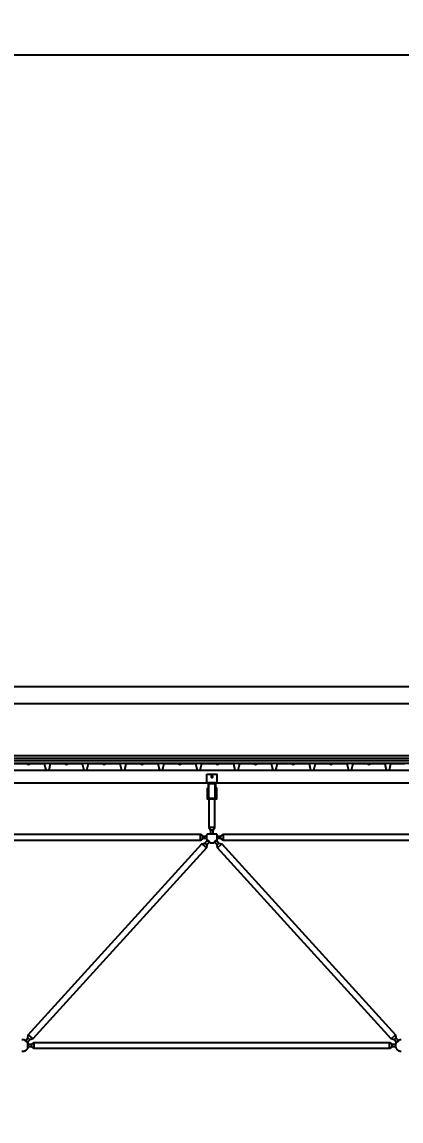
# Model space of a CAD drawing. Header units: centimetres. Extents: x 26569 to 160723, y -3143 to 14565.
# Drawn here: x 34626.4 to 34776.7, y 6232.1 to 6667.7 of the extents above; entities that cross this region are included whole.
import ezdxf

# ---------------------------------------------------------------- set-up
doc = ezdxf.new("R2010")
doc.units = ezdxf.units.CM
doc.header["$LTSCALE"] = 100
for name, color, linetype in [('A-ANNO-DIMS', 187, 'Continuous'), ('A-ELEV-02', 253, 'Continuous'), ('A-ELEV-04', 250, 'Continuous'), ('A-WALL-INSL', 249, 'Continuous'), ('A-WALL-SNWPNL', 200, 'Continuous'), ('S-STEL', 3, 'Continuous')]:
    doc.layers.add(name, color=color, linetype=linetype)
doc.styles.add('Fields_100', font='act_simplex.shx', dxfattribs={"width": 0.8, "height": 20})
doc.linetypes.add('BATTING', pattern='A,0.00254,-2.54,[134,ltypeshp.shx,S=2.54,R=0,X=-2.54,Y=0],-5.08,[134,ltypeshp.shx,S=2.54,R=180,X=2.54,Y=0],-2.54', length=10.16254)
doc.dimstyles.new('FIELDS_100', dxfattribs={"dimscale": 0, "dimtxt": 20, "dimasz": 5, "dimexe": 5, "dimexo": 5, "dimgap": 5, "dimtad": 0, "dimdec": 0, "dimzin": 0, "dimdsep": 46, "dimtxsty": 'Fields_100', "dimblk": 'DOT', "dimcen": 0.09, "dimclrt": 50, "dimadec": 0, "dimazin": 0, "dimtfac": 1, "dimtdec": 0, "dimtix": 1, "dimtofl": 0, "dimtmove": 1, "dimatfit": 3, "dimfxl": 5, "dimfxlon": 1, "dimtolj": 1, "dimtzin": 0, "dimarcsym": 0})

# ---------------------------------------------------------------- blocks, each defined once
blk = doc.blocks.new('_Dot')
at = {"color": 0, "linetype": 'ByBlock', "lineweight": -2}
blk.add_line((-0.5, 0), (-1, 0), dxfattribs=at)
at = {"color": 0, "linetype": 'ByBlock', "const_width": 0.5}
blk.add_lwpolyline([(-0.25, 0, 1), (0.25, 0, 1)], format="xyb", close=True, dxfattribs=at)
blk = doc.blocks.new('*D692')
at = {"layer": 'A-ANNO-DIMS', "color": 0, "lineweight": -2, "transparency": 16777216}
for p, q in [((34026.73, 6649.56), (34026.73, 6659.56)), ((34926.73, 6649.56), (34926.73, 6659.56)), ((34031.73, 6654.56), (34445.07, 6654.56)), ((34921.73, 6654.56), (34508.4, 6654.56))]:
    blk.add_line(p, q, dxfattribs=at)
at = {"layer": 'DEFPOINTS', "color": 0, "transparency": 16777216}
for p in [(34926.73, 6654.56), (34026.73, 6232.06), (34926.73, 6232.06)]:
    blk.add_point(p, dxfattribs=at)
at = {"layer": 'A-ANNO-DIMS', "color": 0, "lineweight": -2, "transparency": 16777216, "xscale": 5, "yscale": 5, "zscale": 5, "rotation": 180}
blk.add_blockref('_Dot', (34026.73, 6654.56), dxfattribs=at)
at = {"layer": 'A-ANNO-DIMS', "color": 0, "lineweight": -2, "transparency": 16777216, "xscale": 5, "yscale": 5, "zscale": 5}
blk.add_blockref('_Dot', (34926.73, 6654.56), dxfattribs=at)
at = {"layer": 'A-ANNO-DIMS', "color": 50, "transparency": 16777216, "insert": (34476.73, 6654.56), "char_height": 20, "attachment_point": 5, "style": 'Fields_100'}
blk.add_mtext('\\A1;1800', dxfattribs=at)

msp = doc.modelspace()

# ---------------------------------------------------------------- linework, layer by layer
at = {"layer": 'A-ELEV-02'}
for points in [[(32200.48, 6371.06), (36699.23, 6371.06)], [(32200.48, 6366.06), (36699.23, 6366.06)], [(34703.73, 6366.06), (34699.73, 6366.06)], [(34699.93, 6363.26), (34700.18, 6363.26)], [(34699.93, 6362.56), (34700.18, 6362.56)], [(34703.28, 6363.26), (34703.53, 6363.26)], [(34703.28, 6362.56), (34703.53, 6362.56)], [(34700.53, 6359.66), (34700.53, 6348.36), (34701.23, 6347.36), (34701.23, 6345.86)], [(34702.23, 6345.86), (34702.23, 6347.36), (34702.94, 6348.36), (34702.94, 6359.66)], [(34702.94, 6348.36), (34700.53, 6348.36)], [(34702.23, 6347.36), (34701.23, 6347.36)], [(34553.78, 6345.01), (34555.28, 6345.01), (34556.28, 6345.72), (34697.18, 6345.72), (34698.18, 6345.01), (34699.68, 6345.01)], [(34699.68, 6344.01), (34698.18, 6344.01), (34697.18, 6343.3), (34556.28, 6343.3), (34555.28, 6344.01), (34553.78, 6344.01)], [(34697.18, 6343.3), (34697.18, 6345.72)], [(34698.18, 6344.01), (34698.18, 6345.01)], [(34699.93, 6345.86), (34699.89, 6345.8), (34699.85, 6345.74), (34699.81, 6345.68), (34699.77, 6345.61), (34699.73, 6345.54), (34699.7, 6345.47), (34699.67, 6345.4), (34699.64, 6345.33), (34699.61, 6345.26), (34699.6, 6345.22), (34699.59, 6345.18), (34699.57, 6345.14), (34699.56, 6345.11), (34699.55, 6345.07), (34699.54, 6345.03), (34699.54, 6344.99), (34699.53, 6344.95), (34699.52, 6344.91), (34699.51, 6344.87), (34699.51, 6344.83), (34699.5, 6344.79), (34699.5, 6344.75), (34699.49, 6344.71), (34699.49, 6344.67), (34699.49, 6344.63), (34699.49, 6344.59), (34699.48, 6344.55), (34699.48, 6344.52), (34699.48, 6344.48), (34699.49, 6344.44), (34699.49, 6344.4), (34699.49, 6344.36), (34699.49, 6344.32), (34699.5, 6344.28), (34699.5, 6344.24), (34699.51, 6344.2), (34699.51, 6344.16), (34699.53, 6344.08), (34699.54, 6344.01), (34699.56, 6343.93), (34699.58, 6343.86), (34699.61, 6343.78), (34699.63, 6343.71), (34699.66, 6343.64), (34699.69, 6343.57), (34699.72, 6343.51), (34699.76, 6343.44), (34699.79, 6343.37), (34699.83, 6343.31), (34699.87, 6343.25), (34699.92, 6343.18), (34699.96, 6343.12), (34700.01, 6343.06), (34700.07, 6343), (34700.12, 6342.95), (34700.15, 6342.92), (34700.17, 6342.89), (34700.2, 6342.86), (34700.23, 6342.84), (34700.26, 6342.81), (34700.29, 6342.78), (34700.32, 6342.76), (34700.35, 6342.73), (34700.39, 6342.71), (34700.42, 6342.69), (34700.45, 6342.66), (34700.48, 6342.64), (34700.52, 6342.62), (34700.55, 6342.6), (34700.59, 6342.58), (34700.62, 6342.56), (34700.65, 6342.54), (34700.69, 6342.52), (34700.73, 6342.5), (34700.76, 6342.48), (34700.8, 6342.47), (34700.83, 6342.45), (34700.87, 6342.43), (34700.91, 6342.42), (34700.94, 6342.41), (34700.98, 6342.39), (34701.02, 6342.38), (34701.06, 6342.37), (34701.13, 6342.34), (34701.21, 6342.33), (34701.28, 6342.31), (34701.36, 6342.29), (34701.43, 6342.28), (34701.51, 6342.27), (34701.59, 6342.27), (34701.66, 6342.26), (34701.73, 6342.26), (34701.81, 6342.26), (34701.88, 6342.27), (34701.96, 6342.27), (34702.03, 6342.28), (34702.11, 6342.29), (34702.19, 6342.31), (34702.26, 6342.33), (34702.34, 6342.34), (34702.41, 6342.37), (34702.45, 6342.38), (34702.49, 6342.39), (34702.52, 6342.41), (34702.56, 6342.42), (34702.6, 6342.43), (34702.63, 6342.45), (34702.67, 6342.47), (34702.71, 6342.48), (34702.74, 6342.5), (34702.78, 6342.52), (34702.81, 6342.54), (34702.85, 6342.56), (34702.88, 6342.58), (34702.92, 6342.6), (34702.95, 6342.62), (34702.98, 6342.64), (34703.02, 6342.66), (34703.05, 6342.69), (34703.08, 6342.71), (34703.11, 6342.73), (34703.15, 6342.76), (34703.18, 6342.78), (34703.21, 6342.81), (34703.24, 6342.84), (34703.27, 6342.86), (34703.29, 6342.89), (34703.32, 6342.92), (34703.35, 6342.95), (34703.4, 6343), (34703.45, 6343.06), (34703.5, 6343.12), (34703.55, 6343.18), (34703.59, 6343.25), (34703.64, 6343.31), (34703.68, 6343.37), (34703.71, 6343.44), (34703.75, 6343.51), (34703.78, 6343.57), (34703.81, 6343.64), (34703.84, 6343.71), (34703.86, 6343.78), (34703.89, 6343.86), (34703.91, 6343.93), (34703.93, 6344.01), (34703.94, 6344.08), (34703.96, 6344.16), (34703.96, 6344.2), (34703.97, 6344.24), (34703.97, 6344.28), (34703.98, 6344.32), (34703.98, 6344.36), (34703.98, 6344.4), (34703.98, 6344.44), (34703.98, 6344.48), (34703.98, 6344.52), (34703.98, 6344.55), (34703.98, 6344.59), (34703.98, 6344.63), (34703.98, 6344.67), (34703.98, 6344.71), (34703.97, 6344.75), (34703.97, 6344.79), (34703.96, 6344.83), (34703.96, 6344.87), (34703.95, 6344.91), (34703.94, 6344.95), (34703.93, 6344.99), (34703.92, 6345.03), (34703.91, 6345.07), (34703.9, 6345.11), (34703.89, 6345.14), (34703.88, 6345.18), (34703.87, 6345.22), (34703.86, 6345.26), (34703.83, 6345.33), (34703.8, 6345.4), (34703.77, 6345.47), (34703.73, 6345.54), (34703.7, 6345.61), (34703.66, 6345.68), (34703.62, 6345.74), (34703.58, 6345.8), (34703.53, 6345.86)], [(34699.67, 6343.62), (34701.04, 6342.37)], [(34699.68, 6343.58), (34699.68, 6345.44)], [(34699.93, 6345.86), (34703.53, 6345.86)], [(34702.43, 6342.37), (34703.8, 6343.62)], [(34703.78, 6345.01), (34705.28, 6345.01), (34706.28, 6345.72), (34847.18, 6345.72), (34848.18, 6345.01), (34849.68, 6345.01)], [(34703.78, 6343.58), (34703.78, 6345.44)], [(34849.68, 6344.01), (34848.18, 6344.01), (34847.18, 6343.3), (34706.28, 6343.3), (34705.28, 6344.01), (34703.78, 6344.01)], [(34705.28, 6344.01), (34705.28, 6345.01)], [(34706.28, 6343.3), (34706.28, 6345.72)], [(34697.78, 6341.96), (34699.57, 6340.33)], [(34698.98, 6342.22), (34699.72, 6341.55)], [(34703.75, 6341.55), (34704.49, 6342.22)], [(34703.9, 6340.33), (34705.69, 6341.96)], [(34628.75, 6264.98), (34629.49, 6264.3)], [(34628.9, 6266.19), (34630.69, 6264.57)], [(34772.78, 6264.57), (34774.57, 6266.19)], [(34773.98, 6264.3), (34774.72, 6264.98)], [(34626.38, 6259.79), (34626.43, 6259.78), (34626.48, 6259.78), (34626.53, 6259.77), (34626.58, 6259.77), (34626.63, 6259.76), (34626.68, 6259.76), (34626.73, 6259.76), (34626.78, 6259.76), (34626.83, 6259.76), (34626.89, 6259.77), (34626.94, 6259.77), (34626.99, 6259.78), (34627.04, 6259.78), (34627.09, 6259.79), (34627.14, 6259.8), (34627.2, 6259.81), (34627.25, 6259.82), (34627.3, 6259.83), (34627.35, 6259.85), (34627.41, 6259.86), (34627.46, 6259.88), (34627.51, 6259.9), (34627.56, 6259.92), (34627.61, 6259.94), (34627.67, 6259.96), (34627.72, 6259.99), (34627.77, 6260.01), (34627.82, 6260.04), (34627.87, 6260.07), (34627.92, 6260.1), (34627.97, 6260.13), (34628.01, 6260.16), (34628.06, 6260.19), (34628.11, 6260.23), (34628.15, 6260.27), (34628.2, 6260.3), (34628.24, 6260.34), (34628.28, 6260.38), (34628.33, 6260.42), (34628.37, 6260.46), (34628.41, 6260.51), (34628.44, 6260.55), (34628.48, 6260.59), (34628.52, 6260.64), (34628.55, 6260.69), (34628.59, 6260.73), (34628.62, 6260.78), (34628.65, 6260.83), (34628.68, 6260.88), (34628.71, 6260.93), (34628.73, 6260.98), (34628.76, 6261.03), (34628.78, 6261.08), (34628.81, 6261.13), (34628.83, 6261.18), (34628.85, 6261.24), (34628.86, 6261.29), (34628.88, 6261.34), (34628.9, 6261.39), (34628.91, 6261.45), (34628.92, 6261.5), (34628.94, 6261.55), (34628.95, 6261.6), (34628.96, 6261.66), (34628.96, 6261.71), (34628.97, 6261.76), (34628.98, 6261.81), (34628.98, 6261.86), (34628.98, 6261.91), (34628.98, 6261.96), (34628.98, 6262.01), (34628.98, 6262.06), (34628.98, 6262.11), (34628.98, 6262.16), (34628.98, 6262.21), (34628.97, 6262.27), (34628.96, 6262.32), (34628.96, 6262.37), (34628.95, 6262.42), (34628.94, 6262.47), (34628.92, 6262.53), (34628.91, 6262.58), (34628.9, 6262.63), (34628.88, 6262.68), (34628.86, 6262.74), (34628.85, 6262.79), (34628.83, 6262.84), (34628.81, 6262.89), (34628.78, 6262.94), (34628.76, 6262.99), (34628.73, 6263.05), (34628.71, 6263.1), (34628.68, 6263.15), (34628.65, 6263.19), (34628.62, 6263.24), (34628.59, 6263.29), (34628.55, 6263.34), (34628.52, 6263.38), (34628.48, 6263.43), (34628.44, 6263.48), (34628.41, 6263.52), (34628.37, 6263.56), (34628.33, 6263.6), (34628.28, 6263.64), (34628.24, 6263.68), (34628.2, 6263.72), (34628.15, 6263.76), (34628.11, 6263.8), (34628.06, 6263.83), (34628.01, 6263.86), (34627.97, 6263.9), (34627.92, 6263.93), (34627.87, 6263.96), (34627.82, 6263.98), (34627.77, 6264.01), (34627.72, 6264.04), (34627.67, 6264.06), (34627.61, 6264.08), (34627.56, 6264.1), (34627.51, 6264.12), (34627.46, 6264.14), (34627.41, 6264.16), (34627.35, 6264.18), (34627.3, 6264.19), (34627.25, 6264.2), (34627.2, 6264.21), (34627.14, 6264.22), (34627.09, 6264.23), (34627.04, 6264.24), (34626.99, 6264.25), (34626.94, 6264.25), (34626.89, 6264.26), (34626.83, 6264.26), (34626.78, 6264.26), (34626.73, 6264.26), (34626.68, 6264.26), (34626.63, 6264.26), (34626.58, 6264.26), (34626.53, 6264.25), (34626.48, 6264.25), (34626.43, 6264.24), (34626.38, 6264.23)], [(34627.43, 6264.15), (34628.8, 6262.91)], [(34628.78, 6262.51), (34630.28, 6262.51), (34631.28, 6263.22), (34772.18, 6263.22), (34773.18, 6262.51), (34774.68, 6262.51)], [(34628.78, 6261.08), (34628.78, 6262.94)], [(34774.68, 6261.51), (34773.18, 6261.51), (34772.18, 6260.8), (34631.28, 6260.8), (34630.28, 6261.51), (34628.78, 6261.51)], [(34630.28, 6261.51), (34630.28, 6262.51)], [(34631.28, 6260.8), (34631.28, 6263.22)], [(34772.18, 6260.8), (34772.18, 6263.22)], [(34773.18, 6261.51), (34773.18, 6262.51)], [(34776.78, 6264.26), (34776.73, 6264.26), (34776.68, 6264.26), (34776.63, 6264.26), (34776.58, 6264.26), (34776.53, 6264.25), (34776.48, 6264.25), (34776.43, 6264.24), (34776.38, 6264.23), (34776.32, 6264.22), (34776.27, 6264.21), (34776.22, 6264.2), (34776.17, 6264.19), (34776.12, 6264.18), (34776.06, 6264.16), (34776.01, 6264.14), (34775.96, 6264.12), (34775.91, 6264.1), (34775.85, 6264.08), (34775.8, 6264.06), (34775.75, 6264.04), (34775.7, 6264.01), (34775.65, 6263.98), (34775.6, 6263.96), (34775.55, 6263.93), (34775.5, 6263.9), (34775.46, 6263.86), (34775.41, 6263.83), (34775.36, 6263.8), (34775.32, 6263.76), (34775.27, 6263.72), (34775.23, 6263.68), (34775.19, 6263.64), (34775.14, 6263.6), (34775.1, 6263.56), (34775.06, 6263.52), (34775.02, 6263.48), (34774.99, 6263.43), (34774.95, 6263.38), (34774.92, 6263.34), (34774.88, 6263.29), (34774.85, 6263.24), (34774.82, 6263.19), (34774.79, 6263.15), (34774.76, 6263.1), (34774.74, 6263.05), (34774.71, 6262.99), (34774.69, 6262.94), (34774.66, 6262.89), (34774.64, 6262.84), (34774.62, 6262.79), (34774.6, 6262.74), (34774.59, 6262.68), (34774.57, 6262.63), (34774.56, 6262.58), (34774.54, 6262.53), (34774.53, 6262.47), (34774.52, 6262.42), (34774.51, 6262.37), (34774.51, 6262.32), (34774.5, 6262.27), (34774.49, 6262.21), (34774.49, 6262.16), (34774.49, 6262.11), (34774.48, 6262.06), (34774.48, 6262.01), (34774.48, 6261.96), (34774.49, 6261.91), (34774.49, 6261.86), (34774.49, 6261.81), (34774.5, 6261.76), (34774.51, 6261.71), (34774.51, 6261.66), (34774.52, 6261.6), (34774.53, 6261.55), (34774.54, 6261.5), (34774.56, 6261.45), (34774.57, 6261.39), (34774.59, 6261.34), (34774.6, 6261.29), (34774.62, 6261.24), (34774.64, 6261.18), (34774.66, 6261.13), (34774.69, 6261.08), (34774.71, 6261.03), (34774.74, 6260.98), (34774.76, 6260.93), (34774.79, 6260.88), (34774.82, 6260.83), (34774.85, 6260.78), (34774.88, 6260.73), (34774.92, 6260.69), (34774.95, 6260.64), (34774.99, 6260.59), (34775.02, 6260.55), (34775.06, 6260.51), (34775.1, 6260.46), (34775.14, 6260.42), (34775.19, 6260.38), (34775.23, 6260.34), (34775.27, 6260.3), (34775.32, 6260.27), (34775.36, 6260.23), (34775.41, 6260.19), (34775.46, 6260.16), (34775.5, 6260.13), (34775.55, 6260.1), (34775.6, 6260.07), (34775.65, 6260.04), (34775.7, 6260.01), (34775.75, 6259.99), (34775.8, 6259.96), (34775.85, 6259.94), (34775.91, 6259.92), (34775.96, 6259.9), (34776.01, 6259.88), (34776.06, 6259.86), (34776.12, 6259.85), (34776.17, 6259.83), (34776.22, 6259.82), (34776.27, 6259.81), (34776.32, 6259.8), (34776.38, 6259.79), (34776.43, 6259.78), (34776.48, 6259.78), (34776.53, 6259.77), (34776.58, 6259.77), (34776.63, 6259.76), (34776.68, 6259.76), (34776.73, 6259.76), (34776.78, 6259.76)], [(34774.67, 6262.91), (34776.04, 6264.15)], [(34774.68, 6261.08), (34774.68, 6262.94)]]:
    msp.add_lwpolyline(points, dxfattribs=at)
for points in [[(34699.73, 6369.56), (34703.73, 6369.56), (34703.73, 6365.91), (34699.73, 6365.91)], [(34702.08, 6368.56), (34702.08, 6368.57), (34702.08, 6368.58), (34702.08, 6368.59), (34702.08, 6368.59), (34702.08, 6368.6), (34702.08, 6368.61), (34702.08, 6368.62), (34702.08, 6368.63), (34702.08, 6368.63), (34702.08, 6368.64), (34702.07, 6368.65), (34702.07, 6368.66), (34702.07, 6368.67), (34702.07, 6368.67), (34702.06, 6368.68), (34702.06, 6368.69), (34702.06, 6368.7), (34702.05, 6368.71), (34702.05, 6368.72), (34702.05, 6368.72), (34702.04, 6368.73), (34702.04, 6368.74), (34702.03, 6368.75), (34702.03, 6368.75), (34702.02, 6368.76), (34702.02, 6368.77), (34702.01, 6368.78), (34702.01, 6368.78), (34702, 6368.79), (34701.99, 6368.8), (34701.99, 6368.8), (34701.98, 6368.81), (34701.98, 6368.82), (34701.97, 6368.82), (34701.96, 6368.83), (34701.95, 6368.83), (34701.95, 6368.84), (34701.94, 6368.85), (34701.93, 6368.85), (34701.93, 6368.86), (34701.92, 6368.86), (34701.91, 6368.86), (34701.9, 6368.87), (34701.9, 6368.87), (34701.89, 6368.88), (34701.88, 6368.88), (34701.87, 6368.88), (34701.86, 6368.89), (34701.86, 6368.89), (34701.85, 6368.89), (34701.84, 6368.9), (34701.83, 6368.9), (34701.82, 6368.9), (34701.81, 6368.9), (34701.81, 6368.9), (34701.8, 6368.91), (34701.79, 6368.91), (34701.78, 6368.91), (34701.77, 6368.91), (34701.77, 6368.91), (34701.76, 6368.91), (34701.75, 6368.91), (34701.74, 6368.91), (34701.73, 6368.91), (34701.73, 6368.91), (34701.72, 6368.91), (34701.71, 6368.91), (34701.7, 6368.91), (34701.69, 6368.91), (34701.69, 6368.91), (34701.68, 6368.91), (34701.67, 6368.91), (34701.66, 6368.9), (34701.65, 6368.9), (34701.65, 6368.9), (34701.64, 6368.9), (34701.63, 6368.9), (34701.62, 6368.89), (34701.61, 6368.89), (34701.61, 6368.89), (34701.6, 6368.88), (34701.59, 6368.88), (34701.58, 6368.88), (34701.57, 6368.87), (34701.57, 6368.87), (34701.56, 6368.86), (34701.55, 6368.86), (34701.54, 6368.86), (34701.54, 6368.85), (34701.53, 6368.85), (34701.52, 6368.84), (34701.51, 6368.83), (34701.51, 6368.83), (34701.5, 6368.82), (34701.49, 6368.82), (34701.49, 6368.81), (34701.48, 6368.8), (34701.47, 6368.8), (34701.47, 6368.79), (34701.46, 6368.78), (34701.46, 6368.78), (34701.45, 6368.77), (34701.45, 6368.76), (34701.44, 6368.75), (34701.44, 6368.75), (34701.43, 6368.74), (34701.43, 6368.73), (34701.42, 6368.72), (34701.42, 6368.72), (34701.42, 6368.71), (34701.41, 6368.7), (34701.41, 6368.69), (34701.41, 6368.68), (34701.4, 6368.67), (34701.4, 6368.67), (34701.4, 6368.66), (34701.4, 6368.65), (34701.39, 6368.64), (34701.39, 6368.63), (34701.39, 6368.63), (34701.39, 6368.62), (34701.39, 6368.61), (34701.39, 6368.6), (34701.39, 6368.59), (34701.39, 6368.59), (34701.38, 6368.58), (34701.38, 6368.57), (34701.38, 6368.56), (34701.38, 6368.55), (34701.38, 6368.55), (34701.39, 6368.54), (34701.39, 6368.53), (34701.39, 6368.52), (34701.39, 6368.51), (34701.39, 6368.51), (34701.39, 6368.5), (34701.39, 6368.49), (34701.39, 6368.48), (34701.4, 6368.47), (34701.4, 6368.47), (34701.4, 6368.46), (34701.4, 6368.45), (34701.41, 6368.44), (34701.41, 6368.43), (34701.41, 6368.43), (34701.42, 6368.42), (34701.42, 6368.41), (34701.42, 6368.4), (34701.43, 6368.39), (34701.43, 6368.39), (34701.44, 6368.38), (34701.44, 6368.37), (34701.45, 6368.36), (34701.45, 6368.36), (34701.46, 6368.35), (34701.46, 6368.34), (34701.47, 6368.33), (34701.47, 6368.33), (34701.48, 6368.32), (34701.49, 6368.31), (34701.49, 6368.31), (34701.5, 6368.3), (34701.51, 6368.3), (34701.51, 6368.29), (34701.52, 6368.28), (34701.53, 6368.28), (34701.54, 6368.27), (34701.54, 6368.27), (34701.55, 6368.26), (34701.56, 6368.26), (34701.57, 6368.26), (34701.57, 6368.25), (34701.58, 6368.25), (34701.59, 6368.24), (34701.6, 6368.24), (34701.61, 6368.24), (34701.61, 6368.23), (34701.62, 6368.23), (34701.63, 6368.23), (34701.64, 6368.23), (34701.65, 6368.22), (34701.65, 6368.22), (34701.66, 6368.22), (34701.67, 6368.22), (34701.68, 6368.22), (34701.69, 6368.22), (34701.69, 6368.21), (34701.7, 6368.21), (34701.71, 6368.21), (34701.72, 6368.21), (34701.73, 6368.21), (34701.73, 6368.21), (34701.74, 6368.21), (34701.75, 6368.21), (34701.76, 6368.21), (34701.77, 6368.21), (34701.77, 6368.21), (34701.78, 6368.22), (34701.79, 6368.22), (34701.8, 6368.22), (34701.81, 6368.22), (34701.81, 6368.22), (34701.82, 6368.22), (34701.83, 6368.23), (34701.84, 6368.23), (34701.85, 6368.23), (34701.86, 6368.23), (34701.86, 6368.24), (34701.87, 6368.24), (34701.88, 6368.24), (34701.89, 6368.25), (34701.9, 6368.25), (34701.9, 6368.26), (34701.91, 6368.26), (34701.92, 6368.26), (34701.93, 6368.27), (34701.93, 6368.27), (34701.94, 6368.28), (34701.95, 6368.28), (34701.95, 6368.29), (34701.96, 6368.3), (34701.97, 6368.3), (34701.98, 6368.31), (34701.98, 6368.31), (34701.99, 6368.32), (34701.99, 6368.33), (34702, 6368.33), (34702.01, 6368.34), (34702.01, 6368.35), (34702.02, 6368.36), (34702.02, 6368.36), (34702.03, 6368.37), (34702.03, 6368.38), (34702.04, 6368.39), (34702.04, 6368.39), (34702.05, 6368.4), (34702.05, 6368.41), (34702.05, 6368.42), (34702.06, 6368.43), (34702.06, 6368.43), (34702.06, 6368.44), (34702.07, 6368.45), (34702.07, 6368.46), (34702.07, 6368.47), (34702.07, 6368.47), (34702.08, 6368.48), (34702.08, 6368.49), (34702.08, 6368.5), (34702.08, 6368.51), (34702.08, 6368.51), (34702.08, 6368.52), (34702.08, 6368.53), (34702.08, 6368.54), (34702.08, 6368.55), (34702.08, 6368.55)], [(34699.93, 6364.16), (34700.18, 6364.16), (34700.18, 6359.91), (34703.28, 6359.91), (34703.28, 6364.16), (34703.53, 6364.16), (34703.53, 6359.66), (34699.93, 6359.66)], [(34627.74, 6263.87), (34628.75, 6264.98), (34628.9, 6266.19), (34697.78, 6341.96), (34698.98, 6342.22), (34699.99, 6343.33), (34700.73, 6342.66), (34699.72, 6341.55), (34699.57, 6340.33), (34630.69, 6264.57), (34629.49, 6264.3), (34628.48, 6263.19)], [(34774.99, 6263.19), (34773.98, 6264.3), (34772.78, 6264.57), (34703.9, 6340.33), (34703.75, 6341.55), (34702.74, 6342.66), (34703.48, 6343.33), (34704.49, 6342.22), (34705.69, 6341.96), (34774.57, 6266.19), (34774.72, 6264.98), (34775.73, 6263.87)]]:
    msp.add_lwpolyline(points, close=True, dxfattribs=at)
at = {"layer": 'A-ELEV-04'}
for p, q in [((41257.01, 6404.13), (31299.11, 6404.13)), ((32208.53, 6397.57), (41237.71, 6397.57))]:
    msp.add_line(p, q, dxfattribs=at)
at = {"layer": 'A-WALL-INSL', "ltscale": 0.002, "const_width": 0.1}
msp.add_lwpolyline([(41241.73, 6377.81), (32205.48, 6377.81)], dxfattribs=at)
at = {"layer": 'A-WALL-INSL', "linetype": 'BATTING', "ltscale": 0.002}
for points in [[(41241.73, 6376.81), (32205.48, 6376.81)], [(41241.73, 6374.81), (32205.48, 6374.81)]]:
    msp.add_lwpolyline(points, dxfattribs=at)
at = {"layer": 'A-WALL-INSL', "ltscale": 0.002}
for points in [[(41241.73, 6375.81), (32205.48, 6375.81)], [(41241.73, 6373.81), (32205.48, 6373.81)]]:
    msp.add_lwpolyline(points, dxfattribs=at)
at = {"layer": 'A-WALL-SNWPNL', "ltscale": 100}
for points in [[(34622.75, 6373.81), (34628.25, 6373.81), (34629, 6373.31), (34629.75, 6373.81), (34635.25, 6373.81), (34635.88, 6371.06), (34637.13, 6371.06), (34637.35, 6372.04)], [(34635.66, 6372.04), (34635.88, 6371.06), (34637.13, 6371.06), (34637.75, 6373.81), (34643.25, 6373.81), (34644, 6373.31), (34644.75, 6373.81), (34650.25, 6373.81), (34650.88, 6371.06), (34652.13, 6371.06), (34652.75, 6373.81), (34658.25, 6373.81), (34659, 6373.31), (34659.75, 6373.81), (34665.25, 6373.81), (34665.88, 6371.06), (34667.13, 6371.06), (34667.75, 6373.81), (34673.25, 6373.81), (34674, 6373.31), (34674.75, 6373.81), (34680.25, 6373.81), (34680.88, 6371.06), (34682.13, 6371.06), (34682.35, 6372.04)], [(34680.66, 6372.04), (34680.88, 6371.06), (34682.13, 6371.06), (34682.75, 6373.81), (34688.25, 6373.81), (34689, 6373.31), (34689.75, 6373.81), (34695.25, 6373.81), (34695.88, 6371.06), (34697.13, 6371.06), (34697.75, 6373.81), (34703.25, 6373.81), (34704, 6373.31), (34704.75, 6373.81), (34710.25, 6373.81), (34710.88, 6371.06), (34712.13, 6371.06), (34712.75, 6373.81), (34718.25, 6373.81), (34719, 6373.31), (34719.75, 6373.81), (34725.25, 6373.81), (34725.88, 6371.06), (34727.13, 6371.06), (34727.35, 6372.04)], [(34725.66, 6372.04), (34725.88, 6371.06), (34727.13, 6371.06), (34727.75, 6373.81), (34733.25, 6373.81), (34734, 6373.31), (34734.75, 6373.81), (34740.25, 6373.81), (34740.88, 6371.06), (34742.13, 6371.06), (34742.75, 6373.81), (34748.25, 6373.81), (34749, 6373.31), (34749.75, 6373.81), (34755.25, 6373.81), (34755.88, 6371.06), (34757.13, 6371.06), (34757.75, 6373.81), (34763.25, 6373.81), (34764, 6373.31), (34764.75, 6373.81), (34770.25, 6373.81), (34770.88, 6371.06), (34772.13, 6371.06), (34772.35, 6372.04)], [(34770.66, 6372.04), (34770.88, 6371.06), (34772.13, 6371.06), (34772.75, 6373.81), (34778.25, 6373.81)]]:
    msp.add_lwpolyline(points, dxfattribs=at)
at = {"layer": 'S-STEL'}
msp.add_lwpolyline([(34703.23, 6359.91), (34703.23, 6365.91), (34700.23, 6365.91), (34700.23, 6359.91)], dxfattribs=at)
msp.add_lwpolyline([(34703.08, 6365.76), (34700.38, 6365.76), (34700.38, 6360.06), (34703.08, 6360.06)], close=True, dxfattribs=at)

# ---------------------------------------------------------------- dimensions: what is measured, and where the dimension line sits
at = {"layer": 'A-ANNO-DIMS'}
dim = msp.add_linear_dim(base=(34926.73, 6654.56), p1=(34026.73, 6232.06), p2=(34926.73, 6232.06), dimstyle='FIELDS_100', override={"dimscale": 1, "dimlfac": 2}, dxfattribs=at)
dim.commit()
dim.dimension.update_dxf_attribs({"geometry": '*D692', "text_midpoint": (34476.73, 6654.56)})

doc.saveas('drawing.dxf')
